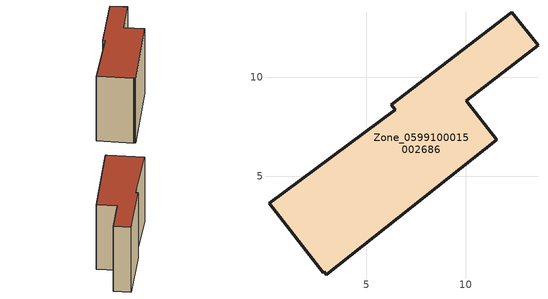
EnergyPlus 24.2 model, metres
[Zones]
Zone_0599100015002686
 floor ground (C_G): 2.82,0.14 0.09,3.65 6.46,8.35 6.27,8.6 12.33,13.27 13.65,11.62 10.04,8.81 11.56,6.85 2.98,0.04 2.87,0.18 z0.92
 wall outside (C_F): 10.04,8.81 13.65,11.62 12.33,13.27 6.27,8.6 6.46,8.35 0.09,3.65 2.82,0.14 2.87,0.18 2.98,0.04 11.56,6.85 10.04,8.81 z0.92:9.89
 roof outside (C_R): 2.87,0.18 2.98,0.04 11.56,6.85 10.04,8.81 13.65,11.62 12.33,13.27 6.27,8.6 6.46,8.35 0.09,3.65 2.82,0.14 z9.89
[BUILDING]
Pand.0599100015002686: North Axis=0; Terrain=City; Loads Convergence Tolerance Value=0.04; Temperature Convergence Tolerance Value=0.4; Solar Distribution=FullExterior; Maximum Number of Warmup Days=25; Minimum Number of Warmup Days=1
[Site:Location]
Rotterdam.The.Hague.AP_ZH_NLD Design_Conditions: Latitude=51.96; Longitude=4.45; Time Zone=1; Elevation=-4.5
[SITE:GROUNDTEMPERATURE:BUILDINGSURFACE]
18, 18, 18, 18, 18, 18, 18, 18, 18, 18, 18, 18
[MATERIAL] Thermal Absorptance=0.9; Solar Absorptance=0.7; Visible Absorptance=0.7
Name | Roughness | Thickness | Conductivity | Density | Specific Heat
G.TC.1975-1991 | MediumSmooth | 0.15 | 0.288461 | 540 | 1210
F.TC.1975-1991 | Rough | 0.3 | 0.230769 | 1920 | 840
R.TC.1975-1991 | MediumRough | 0.2 | 0.153846 | 1500 | 1000
[CONSTRUCTION]
C_G: G.TC.1975-1991
C_F: F.TC.1975-1991
C_R: R.TC.1975-1991
[ZONE]
Zone_0599100015002686: Type=1; Multiplier=1; Ceiling Height=Autocalculate; Volume=Autocalculate; Floor Area=autocalculate; Part of Total Floor Area=Yes
[ZONEINFILTRATION:DESIGNFLOWRATE]
Infil_Zone_0599100015002686: Zone or ZoneList or Space or SpaceList=Zone_0599100015002686; Schedule=AlwaysOn; Design Flow Rate Calculation Method=Flow/Area; Flow Rate per Floor Area=0.003; Constant Term Coefficient=1; Temperature Term Coefficient=0; Velocity Term Coefficient=0; Velocity Squared Term Coefficient=0
[HVACTEMPLATE:ZONE:IDEALLOADSAIRSYSTEM]
Zone_0599100015002686: Maximum Heating Supply Air Temperature=50; Minimum Cooling Supply Air Temperature=13; Maximum Heating Supply Air Humidity Ratio=0.0156; Minimum Cooling Supply Air Humidity Ratio=0.0077; Heating Limit=NoLimit; Cooling Limit=NoLimit; Dehumidification Control Type=ConstantSensibleHeatRatio; Cooling Sensible Heat Ratio=0.7; Dehumidification Setpoint=60; Humidification Control Type=None; Humidification Setpoint=30; Outdoor Air Method=None; Outdoor Air Flow Rate per Person=0.00944; Outdoor Air Flow Rate per Zone Floor Area=0; Outdoor Air Flow Rate per Zone=0; Demand Controlled Ventilation Type=None; Outdoor Air Economizer Type=NoEconomizer; Heat Recovery Type=None; Sensible Heat Recovery Effectiveness=0.7; Latent Heat Recovery Effectiveness=0.65
[ZONECONTROL:THERMOSTAT]
ThermostatControl_Zone_0599100015002686: Zone or ZoneList=Zone_0599100015002686; Control Type Schedule=DualSetpointControlType; Control 1=Thermostat_Zone_0599100015002686; Temperature Difference Between Cutout And Setpoint=0
[THERMOSTATSETPOINT:DUALSETPOINT]
Thermostat_Zone_0599100015002686: Heating Setpoint Temperature Schedule=HeatingSetpoint_Zone_0599100015002686; Cooling Setpoint Temperature Schedule=CoolingSetpoint_Zone_0599100015002686
[SCHEDULE:COMPACT]
HeatingSetpoint_Zone_0599100015002686: Through: 12/31, For: AllDays, Until: 24:00, 21
CoolingSetpoint_Zone_0599100015002686: Through: 12/31, For: AllDays, Until: 24:00, 24
DualSetpointControlType: Through: 12/31, For: AllDays, Until: 24:00, 4
AlwaysOn: Through: 12/31, For: AllDays, Until: 24:00, 1
